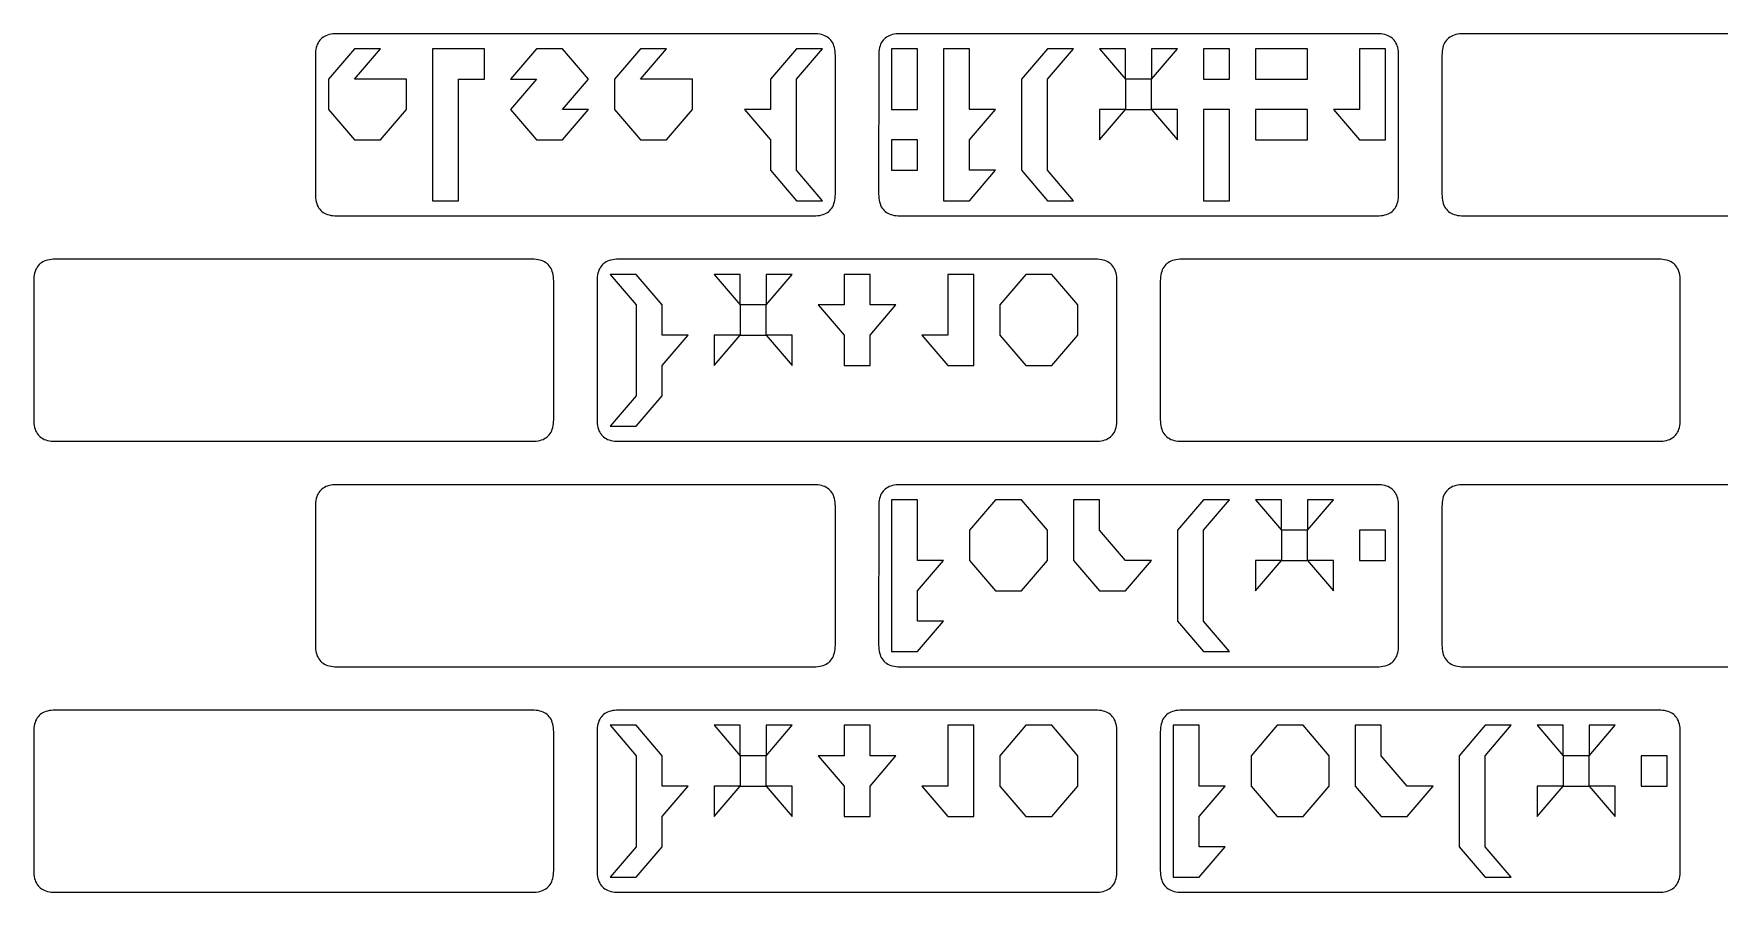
# Model space of a CAD drawing. Header units: metres. Extents: x 10 to 780, y 10 to 780.
# Drawn here: x 10 to 399, y 218 to 416 of the extents above; entities that cross this region are included whole.
import ezdxf

# ---------------------------------------------------------------- set-up
doc = ezdxf.new("R2010")
doc.units = ezdxf.units.M

msp = doc.modelspace()

# ---------------------------------------------------------------- linework, layer by layer
for p, q in [((75.11251, 412.38757), (75.05001, 411.95007)), ((75.20001, 412.80008), (75.11251, 412.38757)), ((75.31251, 413.18756), (75.20001, 412.80008)), ((75.450005, 413.55005), (75.31251, 413.18756)), ((75.6125, 413.88754), (75.450005, 413.55005)), ((75.8, 414.20004), (75.6125, 413.88754)), ((76.012505, 414.48755), (75.8, 414.20004)), ((76.25, 414.75003), (76.012505, 414.48755)), ((76.5125, 414.98752), (76.25, 414.75003)), ((76.799995, 415.2), (76.5125, 414.98752)), ((77.112495, 415.3875), (76.799995, 415.2)), ((77.45, 415.55002), (77.112495, 415.3875)), ((77.8125, 415.6875), (77.45, 415.55002)), ((78.2, 415.8), (77.8125, 415.6875)), ((84, 412.5), (78, 405.5)), ((78.612495, 415.88748), (78.2, 415.8)), ((79.049995, 415.94998), (78.612495, 415.88748)), ((79.5125, 415.9875), (79.049995, 415.94998)), ((80, 416), (79.5125, 415.9875)), ((190.00003, 416.0001), (80, 416)), ((84, 405.5), (90, 412.5)), ((90, 412.5), (84, 412.5)), ((114, 412.5), (102, 412.5)), ((102, 412.5), (102, 377.5)), ((114, 405.5), (114, 412.5)), ((126, 412.5), (120, 405.5)), ((132, 412.5), (126, 412.5)), ((138, 405.5), (132, 412.5)), ((150, 412.5), (144, 405.5)), ((150, 405.5), (156, 412.5)), ((156, 412.5), (150, 412.5)), ((186, 412.5), (180, 405.5)), ((186, 405.5), (192, 412.5)), ((192, 412.5), (186, 412.5)), ((190.48753, 415.98758), (190.00003, 416.0001)), ((190.95003, 415.95007), (190.48753, 415.98758)), ((191.38753, 415.88757), (190.95003, 415.95007)), ((191.80002, 415.80008), (191.38753, 415.88757)), ((192.18752, 415.68756), (191.80002, 415.80008)), ((192.55002, 415.55005), (192.18752, 415.68756)), ((192.88751, 415.38754), (192.55002, 415.55005)), ((193.20001, 415.20004), (192.88751, 415.38754)), ((193.4875, 414.98755), (193.20001, 415.20004)), ((193.75, 414.75003), (193.4875, 414.98755)), ((193.9875, 414.48752), (193.75, 414.75003)), ((194.2, 414.2), (193.9875, 414.48752)), ((194.3875, 413.8875), (194.2, 414.2)), ((194.55, 413.55002), (194.3875, 413.8875)), ((194.6875, 413.1875), (194.55, 413.55002)), ((194.8, 412.8), (194.6875, 413.1875)), ((194.8875, 412.38748), (194.8, 412.8)), ((194.95, 411.94998), (194.8875, 412.38748)), ((205.11263, 412.38757), (205.05014, 411.95007)), ((205.20012, 412.80008), (205.11263, 412.38757)), ((205.3126, 413.18756), (205.20012, 412.80008)), ((205.45009, 413.55005), (205.3126, 413.18756)), ((205.61258, 413.88754), (205.45009, 413.55005)), ((205.80006, 414.20004), (205.61258, 413.88754)), ((206.01256, 414.48755), (205.80006, 414.20004)), ((206.25005, 414.75003), (206.01256, 414.48755)), ((206.51254, 414.98752), (206.25005, 414.75003)), ((206.80003, 415.2), (206.51254, 414.98752)), ((207.11253, 415.3875), (206.80003, 415.2)), ((207.45003, 415.55002), (207.11253, 415.3875)), ((207.81252, 415.6875), (207.45003, 415.55002)), ((208.20001, 415.8), (207.81252, 415.6875)), ((214, 412.5), (208, 412.5)), ((208, 412.5), (208, 398.5)), ((208.6125, 415.88748), (208.20001, 415.8)), ((209.05, 415.94998), (208.6125, 415.88748)), ((209.5125, 415.9875), (209.05, 415.94998)), ((210, 416), (209.5125, 415.9875)), ((320.0001, 416.0001), (210, 416)), ((214, 398.5), (214, 412.5)), ((226, 412.5), (220, 412.5)), ((220, 412.5), (220, 377.5)), ((226, 398.5), (226, 412.5)), ((244, 412.5), (238, 405.5)), ((244, 405.5), (250, 412.5)), ((250, 412.5), (244, 412.5)), ((262, 412.5), (256, 412.5)), ((256, 412.5), (262, 405.5)), ((262, 405.5), (262, 412.5)), ((268, 405.5), (274, 412.5)), ((274, 412.5), (268, 412.5)), ((268, 412.5), (268, 405.5)), ((286, 412.5), (280, 412.5)), ((280, 412.5), (280, 405.5)), ((286, 405.5), (286, 412.5)), ((304, 412.5), (292, 412.5)), ((292, 412.5), (292, 405.5)), ((304, 405.5), (304, 412.5)), ((322, 412.5), (316, 412.5)), ((316, 412.5), (316, 398.5)), ((320.48758, 415.98758), (320.0001, 416.0001)), ((320.95007, 415.95007), (320.48758, 415.98758)), ((321.38757, 415.88757), (320.95007, 415.95007)), ((321.80005, 415.80008), (321.38757, 415.88757)), ((322.18753, 415.68756), (321.80005, 415.80008)), ((322, 391.5), (322, 412.5)), ((322.55002, 415.55005), (322.18753, 415.68756)), ((322.8875, 415.38754), (322.55002, 415.55005)), ((323.2, 415.20004), (322.8875, 415.38754)), ((323.48752, 414.98755), (323.2, 415.20004)), ((323.75, 414.75003), (323.48752, 414.98755)), ((323.9875, 414.48752), (323.75, 414.75003)), ((324.19998, 414.2), (323.9875, 414.48752)), ((324.38748, 413.8875), (324.19998, 414.2)), ((324.55, 413.55002), (324.38748, 413.8875)), ((324.6875, 413.1875), (324.55, 413.55002)), ((324.8, 412.8), (324.6875, 413.1875)), ((324.88748, 412.38748), (324.8, 412.8)), ((324.94998, 411.94998), (324.88748, 412.38748)), ((335.11264, 412.38757), (335.05014, 411.95007)), ((335.20013, 412.80008), (335.11264, 412.38757)), ((335.31262, 413.18756), (335.20013, 412.80008)), ((335.4501, 413.55005), (335.31262, 413.18756)), ((335.61258, 413.88754), (335.4501, 413.55005)), ((335.80008, 414.20004), (335.61258, 413.88754)), ((336.01257, 414.48755), (335.80008, 414.20004)), ((336.25006, 414.75003), (336.01257, 414.48755)), ((336.51254, 414.98752), (336.25006, 414.75003)), ((336.80005, 415.2), (336.51254, 414.98752)), ((337.11255, 415.3875), (336.80005, 415.2)), ((337.45004, 415.55002), (337.11255, 415.3875)), ((337.81253, 415.6875), (337.45004, 415.55002)), ((338.2, 415.8), (337.81253, 415.6875)), ((338.61252, 415.88748), (338.2, 415.8)), ((339.05002, 415.94998), (338.61252, 415.88748)), ((339.5125, 415.9875), (339.05002, 415.94998)), ((340, 416), (339.5125, 415.9875)), ((450, 416.0001), (340, 416)), ((75.000015, 411.0001), (75, 379)), ((75.01251, 411.48758), (75.000015, 411.0001)), ((75.05001, 411.95007), (75.01251, 411.48758)), ((194.9875, 411.4875), (194.95, 411.94998)), ((195, 411), (194.9875, 411.4875)), ((195.0001, 379.00015), (195, 411)), ((205.00017, 411.0001), (205, 379)), ((205.01265, 411.48758), (205.00017, 411.0001)), ((205.05014, 411.95007), (205.01265, 411.48758)), ((324.9875, 411.4875), (324.94998, 411.94998)), ((325, 411), (324.9875, 411.4875)), ((325.0001, 379.00015), (325, 411)), ((335.00018, 411.0001), (335, 379)), ((335.01266, 411.48758), (335.00018, 411.0001)), ((335.05014, 411.95007), (335.01266, 411.48758)), ((78, 405.5), (78, 398.5)), ((96, 405.5), (84, 405.5)), ((96, 398.5), (96, 405.5)), ((108, 377.5), (108, 405.5)), ((108, 405.5), (114, 405.5)), ((120, 405.5), (126, 405.5)), ((126, 405.5), (120, 398.5)), ((132, 398.5), (138, 405.5)), ((144, 405.5), (144, 398.5)), ((162, 405.5), (150, 405.5)), ((162, 398.5), (162, 405.5)), ((180, 405.5), (180, 398.5)), ((186, 384.5), (186, 405.5)), ((238, 405.5), (238, 384.5)), ((244, 384.5), (244, 405.5)), ((268, 405.5), (262, 405.5)), ((262, 405.5), (262, 398.5)), ((268, 398.5), (268, 405.5)), ((280, 405.5), (286, 405.5)), ((292, 405.5), (304, 405.5)), ((78, 398.5), (84, 391.5)), ((90, 391.5), (96, 398.5)), ((120, 398.5), (126, 391.5)), ((132, 391.5), (138, 398.5)), ((138, 398.5), (132, 398.5)), ((144, 398.5), (150, 391.5)), ((156, 391.5), (162, 398.5)), ((180, 398.5), (174, 398.5)), ((174, 398.5), (180, 391.5)), ((208, 398.5), (214, 398.5)), ((226, 391.5), (232, 398.5)), ((232, 398.5), (226, 398.5)), ((256, 391.5), (262, 398.5)), ((262, 398.5), (256, 398.5)), ((256, 398.5), (256, 391.5)), ((262, 398.5), (268, 398.5)), ((268, 398.5), (274, 391.5)), ((274, 398.5), (268, 398.5)), ((274, 391.5), (274, 398.5)), ((286, 398.5), (280, 398.5)), ((280, 398.5), (280, 377.5)), ((286, 377.5), (286, 398.5)), ((304, 398.5), (292, 398.5)), ((292, 398.5), (292, 391.5)), ((304, 391.5), (304, 398.5)), ((316, 398.5), (310, 398.5)), ((310, 398.5), (316, 391.5)), ((84, 391.5), (90, 391.5)), ((126, 391.5), (132, 391.5)), ((150, 391.5), (156, 391.5)), ((180, 391.5), (180, 384.5)), ((214, 391.5), (208, 391.5)), ((208, 391.5), (208, 384.5)), ((214, 384.5), (214, 391.5)), ((226, 384.5), (226, 391.5)), ((292, 391.5), (304, 391.5)), ((316, 391.5), (322, 391.5)), ((180, 384.5), (186, 377.5)), ((192, 377.5), (186, 384.5)), ((208, 384.5), (214, 384.5)), ((226, 377.5), (232, 384.5)), ((232, 384.5), (226, 384.5)), ((238, 384.5), (244, 377.5)), ((250, 377.5), (244, 384.5)), ((75, 379), (75.0125, 378.5125)), ((75.0125, 378.5125), (75.049995, 378.05002)), ((75.049995, 378.05002), (75.112495, 377.61252)), ((75.112495, 377.61252), (75.2, 377.2)), ((102, 377.5), (108, 377.5)), ((186, 377.5), (192, 377.5)), ((194.80006, 377.2001), (194.88757, 377.6126)), ((194.88757, 377.6126), (194.95009, 378.0501)), ((194.95009, 378.0501), (194.9876, 378.51263)), ((194.9876, 378.51263), (195.0001, 379.00015)), ((205, 379), (205.0125, 378.5125)), ((205.0125, 378.5125), (205.05, 378.05002)), ((205.05, 378.05002), (205.1125, 377.61252)), ((205.1125, 377.61252), (205.2, 377.2)), ((220, 377.5), (226, 377.5)), ((244, 377.5), (250, 377.5)), ((280, 377.5), (286, 377.5)), ((324.80008, 377.2001), (324.88757, 377.6126)), ((324.88757, 377.6126), (324.95007, 378.0501)), ((324.95007, 378.0501), (324.98758, 378.51263)), ((324.98758, 378.51263), (325.0001, 379.00015)), ((335, 379), (335.0125, 378.5125)), ((335.0125, 378.5125), (335.05002, 378.05002)), ((335.05002, 378.05002), (335.11252, 377.61252)), ((335.11252, 377.61252), (335.2, 377.2)), ((75.2, 377.2), (75.3125, 376.8125)), ((75.3125, 376.8125), (75.45, 376.45)), ((75.45, 376.45), (75.612495, 376.11252)), ((75.612495, 376.11252), (75.799995, 375.80002)), ((75.799995, 375.80002), (76.0125, 375.5125)), ((76.0125, 375.5125), (76.25, 375.25)), ((76.25, 375.25), (76.512505, 375.0125)), ((76.512505, 375.0125), (76.8, 374.80002)), ((76.8, 374.80002), (77.1125, 374.61252)), ((77.1125, 374.61252), (77.450005, 374.45)), ((77.450005, 374.45), (77.81251, 374.3125)), ((77.81251, 374.3125), (78.20001, 374.2)), ((78.20001, 374.2), (78.61251, 374.11252)), ((78.61251, 374.11252), (79.05001, 374.05002)), ((79.05001, 374.05002), (79.51251, 374.0125)), ((79.51251, 374.0125), (80.000015, 374)), ((80.000015, 374), (190, 374)), ((190, 374), (190.4875, 374.0125)), ((190.4875, 374.0125), (190.95, 374.05002)), ((190.95, 374.05002), (191.3875, 374.11252)), ((191.3875, 374.11252), (191.8, 374.2)), ((191.8, 374.2), (192.1875, 374.31253)), ((192.1875, 374.31253), (192.55, 374.45004)), ((192.55, 374.45004), (192.88751, 374.61255)), ((192.88751, 374.61255), (193.20001, 374.80005)), ((193.20001, 374.80005), (193.48752, 375.01254)), ((193.48752, 375.01254), (193.75003, 375.25006)), ((193.75003, 375.25006), (193.98753, 375.51257)), ((193.98753, 375.51257), (194.20004, 375.80008)), ((194.20004, 375.80008), (194.38754, 376.11258)), ((194.38754, 376.11258), (194.55005, 376.45007)), ((194.55005, 376.45007), (194.68756, 376.8126)), ((194.68756, 376.8126), (194.80006, 377.2001)), ((205.2, 377.2), (205.3125, 376.8125)), ((205.3125, 376.8125), (205.45, 376.45)), ((205.45, 376.45), (205.6125, 376.11252)), ((205.6125, 376.11252), (205.8, 375.80002)), ((205.8, 375.80002), (206.0125, 375.5125)), ((206.0125, 375.5125), (206.25, 375.25)), ((206.25, 375.25), (206.5125, 375.0125)), ((206.5125, 375.0125), (206.8, 374.80002)), ((206.8, 374.80002), (207.1125, 374.61252)), ((207.1125, 374.61252), (207.45, 374.45)), ((207.45, 374.45), (207.8125, 374.3125)), ((207.8125, 374.3125), (208.2, 374.2)), ((208.2, 374.2), (208.61249, 374.11252)), ((208.61249, 374.11252), (209.04999, 374.05002)), ((209.04999, 374.05002), (209.51248, 374.0125)), ((209.51248, 374.0125), (209.99998, 374)), ((209.99998, 374), (320, 374)), ((320, 374), (320.48752, 374.0125)), ((320.48752, 374.0125), (320.95, 374.05002)), ((320.95, 374.05002), (321.3875, 374.11252)), ((321.3875, 374.11252), (321.80002, 374.2)), ((321.80002, 374.2), (322.18753, 374.31253)), ((322.18753, 374.31253), (322.55005, 374.45004)), ((322.55005, 374.45004), (322.88754, 374.61255)), ((322.88754, 374.61255), (323.20004, 374.80005)), ((323.20004, 374.80005), (323.48755, 375.01254)), ((323.48755, 375.01254), (323.75006, 375.25006)), ((323.75006, 375.25006), (323.98758, 375.51257)), ((323.98758, 375.51257), (324.20007, 375.80008)), ((324.20007, 375.80008), (324.38757, 376.11258)), ((324.38757, 376.11258), (324.55008, 376.45007)), ((324.55008, 376.45007), (324.6876, 376.8126)), ((324.6876, 376.8126), (324.80008, 377.2001)), ((335.2, 377.2), (335.3125, 376.8125)), ((335.3125, 376.8125), (335.45, 376.45)), ((335.45, 376.45), (335.61252, 376.11252)), ((335.61252, 376.11252), (335.80002, 375.80002)), ((335.80002, 375.80002), (336.0125, 375.5125)), ((336.0125, 375.5125), (336.25, 375.25)), ((336.25, 375.25), (336.5125, 375.0125)), ((336.5125, 375.0125), (336.80002, 374.80002)), ((336.80002, 374.80002), (337.11252, 374.61252)), ((337.11252, 374.61252), (337.45, 374.45)), ((337.45, 374.45), (337.8125, 374.3125)), ((337.8125, 374.3125), (338.2, 374.2)), ((338.2, 374.2), (338.61252, 374.11252)), ((338.61252, 374.11252), (339.05002, 374.05002)), ((339.05002, 374.05002), (339.5125, 374.0125)), ((339.5125, 374.0125), (340, 374)), ((340, 374), (450, 374)), ((10.612502, 361.88763), (10.450003, 361.55014)), ((10.800002, 362.20013), (10.612502, 361.88763)), ((11.012502, 362.4876), (10.800002, 362.20013)), ((11.250002, 362.7501), (11.012502, 362.4876)), ((11.512502, 362.98758), (11.250002, 362.7501)), ((11.800001, 363.20007), (11.512502, 362.98758)), ((12.112501, 363.38757), (11.800001, 363.20007)), ((12.450001, 363.55005), (12.112501, 363.38757)), ((12.812501, 363.68753), (12.450001, 363.55005)), ((13.200001, 363.80002), (12.812501, 363.68753)), ((13.6125, 363.8875), (13.200001, 363.80002)), ((14.05, 363.95), (13.6125, 363.8875)), ((14.5125, 363.98752), (14.05, 363.95)), ((15, 364), (14.5125, 363.98752)), ((125.000046, 364.00015), (15, 364)), ((125.48754, 363.98764), (125.000046, 364.00015)), ((125.950035, 363.95013), (125.48754, 363.98764)), ((126.38753, 363.88763), (125.950035, 363.95013)), ((126.800026, 363.8001), (126.38753, 363.88763)), ((127.18752, 363.6876), (126.800026, 363.8001)), ((127.55002, 363.55008), (127.18752, 363.6876)), ((127.88751, 363.38757), (127.55002, 363.55008)), ((128.20001, 363.20007), (127.88751, 363.38757)), ((128.4875, 362.98758), (128.20001, 363.20007)), ((128.75, 362.75006), (128.4875, 362.98758)), ((128.9875, 362.48755), (128.75, 362.75006)), ((129.2, 362.20004), (128.9875, 362.48755)), ((129.3875, 361.88754), (129.2, 362.20004)), ((129.55, 361.55005), (129.3875, 361.88754)), ((140.61253, 361.88763), (140.45004, 361.55014)), ((140.80003, 362.20013), (140.61253, 361.88763)), ((141.01253, 362.4876), (140.80003, 362.20013)), ((141.25003, 362.7501), (141.01253, 362.4876)), ((141.51253, 362.98758), (141.25003, 362.7501)), ((141.80002, 363.20007), (141.51253, 362.98758)), ((142.11252, 363.38757), (141.80002, 363.20007)), ((142.45001, 363.55005), (142.11252, 363.38757)), ((142.81252, 363.68753), (142.45001, 363.55005)), ((143.20001, 363.80002), (142.81252, 363.68753)), ((143.6125, 363.8875), (143.20001, 363.80002)), ((144.05, 363.95), (143.6125, 363.8875)), ((144.5125, 363.98752), (144.05, 363.95)), ((145, 364), (144.5125, 363.98752)), ((255.00005, 364.00015), (145, 364)), ((255.48755, 363.98764), (255.00005, 364.00015)), ((255.95004, 363.95013), (255.48755, 363.98764)), ((256.38754, 363.88763), (255.95004, 363.95013)), ((256.80005, 363.8001), (256.38754, 363.88763)), ((257.18753, 363.6876), (256.80005, 363.8001)), ((257.55002, 363.55008), (257.18753, 363.6876)), ((257.8875, 363.38757), (257.55002, 363.55008)), ((258.2, 363.20007), (257.8875, 363.38757)), ((258.48752, 362.98758), (258.2, 363.20007)), ((258.75, 362.75006), (258.48752, 362.98758)), ((258.9875, 362.48755), (258.75, 362.75006)), ((259.19998, 362.20004), (258.9875, 362.48755)), ((259.38748, 361.88754), (259.19998, 362.20004)), ((259.55, 361.55005), (259.38748, 361.88754)), ((270.61255, 361.88763), (270.45004, 361.55014)), ((270.80005, 362.20013), (270.61255, 361.88763)), ((271.01254, 362.4876), (270.80005, 362.20013)), ((271.25003, 362.7501), (271.01254, 362.4876)), ((271.5125, 362.98758), (271.25003, 362.7501)), ((271.80002, 363.20007), (271.5125, 362.98758)), ((272.11252, 363.38757), (271.80002, 363.20007)), ((272.45, 363.55005), (272.11252, 363.38757)), ((272.8125, 363.68753), (272.45, 363.55005)), ((273.2, 363.80002), (272.8125, 363.68753)), ((273.61252, 363.8875), (273.2, 363.80002)), ((274.05002, 363.95), (273.61252, 363.8875)), ((274.5125, 363.98752), (274.05002, 363.95)), ((275, 364), (274.5125, 363.98752)), ((385.0001, 364.00015), (275, 364)), ((385.48758, 363.98764), (385.0001, 364.00015)), ((385.95007, 363.95013), (385.48758, 363.98764)), ((386.38757, 363.88763), (385.95007, 363.95013)), ((386.80008, 363.8001), (386.38757, 363.88763)), ((387.18756, 363.6876), (386.80008, 363.8001)), ((387.55005, 363.55008), (387.18756, 363.6876)), ((387.88754, 363.38757), (387.55005, 363.55008)), ((388.20004, 363.20007), (387.88754, 363.38757)), ((388.48755, 362.98758), (388.20004, 363.20007)), ((388.75003, 362.75006), (388.48755, 362.98758)), ((388.98752, 362.48755), (388.75003, 362.75006)), ((389.2, 362.20004), (388.98752, 362.48755)), ((389.3875, 361.88754), (389.2, 362.20004)), ((389.55002, 361.55005), (389.3875, 361.88754)), ((10.000005, 359.00024), (10, 327)), ((10.012505, 359.48773), (10.000005, 359.00024)), ((10.050004, 359.95023), (10.012505, 359.48773)), ((10.112504, 360.3877), (10.050004, 359.95023)), ((10.200004, 360.80017), (10.112504, 360.3877)), ((10.312503, 361.18765), (10.200004, 360.80017)), ((10.450003, 361.55014), (10.312503, 361.18765)), ((129.6875, 361.18753), (129.55, 361.55005)), ((129.8, 360.80002), (129.6875, 361.18753)), ((129.8875, 360.3875), (129.8, 360.80002)), ((129.95, 359.95), (129.8875, 360.3875)), ((129.9875, 359.48752), (129.95, 359.95)), ((130, 359), (129.9875, 359.48752)), ((130.00005, 327), (130, 359)), ((140.00006, 359.00024), (140, 327)), ((140.01256, 359.48773), (140.00006, 359.00024)), ((140.05005, 359.95023), (140.01256, 359.48773)), ((140.11255, 360.3877), (140.05005, 359.95023)), ((140.20004, 360.80017), (140.11255, 360.3877)), ((140.31255, 361.18765), (140.20004, 360.80017)), ((140.45004, 361.55014), (140.31255, 361.18765)), ((149, 360.5), (143, 360.5)), ((143, 360.5), (149, 353.5)), ((155, 353.5), (149, 360.5)), ((173, 360.5), (167, 360.5)), ((167, 360.5), (173, 353.5)), ((173, 353.5), (173, 360.5)), ((179, 353.5), (185, 360.5)), ((185, 360.5), (179, 360.5)), ((179, 360.5), (179, 353.5)), ((203, 360.5), (197, 360.5)), ((197, 360.5), (197, 353.5)), ((203, 353.5), (203, 360.5)), ((227, 360.5), (221, 360.5)), ((221, 360.5), (221, 346.5)), ((227, 339.5), (227, 360.5)), ((239, 360.5), (233, 353.5)), ((245, 360.5), (239, 360.5)), ((251, 353.5), (245, 360.5)), ((259.6875, 361.18753), (259.55, 361.55005)), ((259.8, 360.80002), (259.6875, 361.18753)), ((259.88748, 360.3875), (259.8, 360.80002)), ((259.94998, 359.95), (259.88748, 360.3875)), ((259.9875, 359.48752), (259.94998, 359.95)), ((260, 359), (259.9875, 359.48752)), ((260.00012, 327), (260, 359)), ((270.0001, 359.00024), (270, 327)), ((270.01257, 359.48773), (270.0001, 359.00024)), ((270.05008, 359.95023), (270.01257, 359.48773)), ((270.11258, 360.3877), (270.05008, 359.95023)), ((270.20007, 360.80017), (270.11258, 360.3877)), ((270.31256, 361.18765), (270.20007, 360.80017)), ((270.45004, 361.55014), (270.31256, 361.18765)), ((389.6875, 361.18753), (389.55002, 361.55005)), ((389.8, 360.80002), (389.6875, 361.18753)), ((389.88748, 360.3875), (389.8, 360.80002)), ((389.94998, 359.95), (389.88748, 360.3875)), ((389.9875, 359.48752), (389.94998, 359.95)), ((390, 359), (389.9875, 359.48752)), ((390.00012, 327), (390, 359)), ((149, 353.5), (149, 332.5)), ((155, 346.5), (155, 353.5)), ((179, 353.5), (173, 353.5)), ((173, 353.5), (173, 346.5)), ((179, 346.5), (179, 353.5)), ((197, 353.5), (191, 353.5)), ((191, 353.5), (197, 346.5)), ((203, 346.5), (209, 353.5)), ((209, 353.5), (203, 353.5)), ((233, 353.5), (233, 346.5)), ((251, 346.5), (251, 353.5)), ((155, 339.5), (161, 346.5)), ((161, 346.5), (155, 346.5)), ((167, 339.5), (173, 346.5)), ((173, 346.5), (167, 346.5)), ((167, 346.5), (167, 339.5)), ((173, 346.5), (179, 346.5)), ((179, 346.5), (185, 339.5)), ((185, 346.5), (179, 346.5)), ((185, 339.5), (185, 346.5)), ((197, 346.5), (197, 339.5)), ((203, 339.5), (203, 346.5)), ((221, 346.5), (215, 346.5)), ((215, 346.5), (221, 339.5)), ((233, 346.5), (239, 339.5)), ((245, 339.5), (251, 346.5)), ((155, 332.5), (155, 339.5)), ((197, 339.5), (203, 339.5)), ((221, 339.5), (227, 339.5)), ((239, 339.5), (245, 339.5)), ((149, 332.5), (143, 325.5)), ((149, 325.5), (155, 332.5)), ((10, 327), (10.0125, 326.5125)), ((129.98755, 326.5125), (130.00005, 327)), ((140, 327), (140.0125, 326.5125)), ((259.9876, 326.5125), (260.00012, 327)), ((270, 327), (270.0125, 326.5125)), ((389.9876, 326.5125), (390.00012, 327)), ((10.0125, 326.5125), (10.05, 326.05002)), ((10.05, 326.05002), (10.1125, 325.61252)), ((10.1125, 325.61252), (10.200001, 325.2)), ((10.200001, 325.2), (10.312501, 324.8125)), ((10.312501, 324.8125), (10.450001, 324.45)), ((10.450001, 324.45), (10.612501, 324.11252)), ((10.612501, 324.11252), (10.800001, 323.80002)), ((10.800001, 323.80002), (11.012502, 323.5125)), ((11.012502, 323.5125), (11.250002, 323.25003)), ((11.250002, 323.25003), (11.512503, 323.01254)), ((11.512503, 323.01254), (11.800003, 322.80005)), ((128.20001, 322.80002), (128.48752, 323.0125)), ((128.48752, 323.0125), (128.75002, 323.25)), ((128.75002, 323.25), (128.98752, 323.5125)), ((128.98752, 323.5125), (129.20003, 323.80002)), ((129.20003, 323.80002), (129.38753, 324.11252)), ((129.38753, 324.11252), (129.55003, 324.45)), ((129.55003, 324.45), (129.68753, 324.8125)), ((129.68753, 324.8125), (129.80003, 325.2)), ((129.80003, 325.2), (129.88754, 325.61252)), ((129.88754, 325.61252), (129.95004, 326.05002)), ((129.95004, 326.05002), (129.98755, 326.5125)), ((140.0125, 326.5125), (140.05, 326.05002)), ((140.05, 326.05002), (140.1125, 325.61252)), ((140.1125, 325.61252), (140.20001, 325.2)), ((140.20001, 325.2), (140.31252, 324.8125)), ((140.31252, 324.8125), (140.45001, 324.45)), ((140.45001, 324.45), (140.61252, 324.11252)), ((140.61252, 324.11252), (140.80002, 323.80002)), ((140.80002, 323.80002), (141.01253, 323.5125)), ((141.01253, 323.5125), (141.25003, 323.25003)), ((141.25003, 323.25003), (141.51253, 323.01254)), ((141.51253, 323.01254), (141.80003, 322.80005)), ((143, 325.5), (149, 325.5)), ((258.2, 322.80002), (258.48752, 323.0125)), ((258.48752, 323.0125), (258.75003, 323.25)), ((258.75003, 323.25), (258.98755, 323.5125)), ((258.98755, 323.5125), (259.20004, 323.80002)), ((259.20004, 323.80002), (259.38754, 324.11252)), ((259.38754, 324.11252), (259.55005, 324.45)), ((259.55005, 324.45), (259.68756, 324.8125)), ((259.68756, 324.8125), (259.80008, 325.2)), ((259.80008, 325.2), (259.8876, 325.61252)), ((259.8876, 325.61252), (259.9501, 326.05002)), ((259.9501, 326.05002), (259.9876, 326.5125)), ((270.0125, 326.5125), (270.05002, 326.05002)), ((270.05002, 326.05002), (270.11252, 325.61252)), ((270.11252, 325.61252), (270.2, 325.2)), ((270.2, 325.2), (270.3125, 324.8125)), ((270.3125, 324.8125), (270.45, 324.45)), ((270.45, 324.45), (270.61252, 324.11252)), ((270.61252, 324.11252), (270.80002, 323.80002)), ((270.80002, 323.80002), (271.0125, 323.5125)), ((271.0125, 323.5125), (271.25, 323.25003)), ((271.25, 323.25003), (271.5125, 323.01254)), ((271.5125, 323.01254), (271.80002, 322.80005)), ((388.20004, 322.80002), (388.48755, 323.0125)), ((388.48755, 323.0125), (388.75006, 323.25)), ((388.75006, 323.25), (388.98758, 323.5125)), ((388.98758, 323.5125), (389.20007, 323.80002)), ((389.20007, 323.80002), (389.38757, 324.11252)), ((389.38757, 324.11252), (389.55008, 324.45)), ((389.55008, 324.45), (389.6876, 324.8125)), ((389.6876, 324.8125), (389.8001, 325.2)), ((389.8001, 325.2), (389.8876, 325.61252)), ((389.8876, 325.61252), (389.9501, 326.05002)), ((389.9501, 326.05002), (389.9876, 326.5125)), ((11.800003, 322.80005), (12.112503, 322.61255)), ((12.112503, 322.61255), (12.450004, 322.45007)), ((12.450004, 322.45007), (12.812504, 322.3126)), ((12.812504, 322.3126), (13.200005, 322.2001)), ((13.200005, 322.2001), (13.612505, 322.11264)), ((13.612505, 322.11264), (14.050005, 322.05017)), ((14.050005, 322.05017), (14.512506, 322.0127)), ((14.512506, 322.0127), (15.000006, 322.0002)), ((15.000006, 322.0002), (125, 322)), ((125, 322), (125.4875, 322.0125)), ((125.4875, 322.0125), (125.950005, 322.05002)), ((125.950005, 322.05002), (126.387505, 322.11252)), ((126.387505, 322.11252), (126.8, 322.2)), ((126.8, 322.2), (127.18751, 322.3125)), ((127.18751, 322.3125), (127.55001, 322.45)), ((127.55001, 322.45), (127.88751, 322.61252)), ((127.88751, 322.61252), (128.20001, 322.80002)), ((141.80003, 322.80005), (142.11253, 322.61255)), ((142.11253, 322.61255), (142.45004, 322.45007)), ((142.45004, 322.45007), (142.81255, 322.3126)), ((142.81255, 322.3126), (143.20006, 322.2001)), ((143.20006, 322.2001), (143.61256, 322.11264)), ((143.61256, 322.11264), (144.05006, 322.05017)), ((144.05006, 322.05017), (144.51257, 322.0127)), ((144.51257, 322.0127), (145.00008, 322.0002)), ((145.00008, 322.0002), (255, 322)), ((255, 322), (255.4875, 322.0125)), ((255.4875, 322.0125), (255.95, 322.05002)), ((255.95, 322.05002), (256.3875, 322.11252)), ((256.3875, 322.11252), (256.80002, 322.2)), ((256.80002, 322.2), (257.18753, 322.3125)), ((257.18753, 322.3125), (257.55002, 322.45)), ((257.55002, 322.45), (257.8875, 322.61252)), ((257.8875, 322.61252), (258.2, 322.80002)), ((271.80002, 322.80005), (272.11252, 322.61255)), ((272.11252, 322.61255), (272.45, 322.45007)), ((272.45, 322.45007), (272.81253, 322.3126)), ((272.81253, 322.3126), (273.20004, 322.2001)), ((273.20004, 322.2001), (273.61255, 322.11264)), ((273.61255, 322.11264), (274.05005, 322.05017)), ((274.05005, 322.05017), (274.51254, 322.0127)), ((274.51254, 322.0127), (275.00006, 322.0002)), ((275.00006, 322.0002), (385, 322)), ((385, 322), (385.48752, 322.0125)), ((385.48752, 322.0125), (385.95, 322.05002)), ((385.95, 322.05002), (386.3875, 322.11252)), ((386.3875, 322.11252), (386.80002, 322.2)), ((386.80002, 322.2), (387.18753, 322.3125)), ((387.18753, 322.3125), (387.55005, 322.45)), ((387.55005, 322.45), (387.88754, 322.61252)), ((387.88754, 322.61252), (388.20004, 322.80002)), ((76.799995, 311.2), (76.5125, 310.98752)), ((77.112495, 311.3875), (76.799995, 311.2)), ((77.45, 311.55002), (77.112495, 311.3875)), ((77.8125, 311.6875), (77.45, 311.55002)), ((78.2, 311.8), (77.8125, 311.6875)), ((78.612495, 311.88748), (78.2, 311.8)), ((79.049995, 311.94998), (78.612495, 311.88748)), ((79.5125, 311.9875), (79.049995, 311.94998)), ((80, 312), (79.5125, 311.9875)), ((190.00003, 312), (80, 312)), ((190.48753, 311.9875), (190.00003, 312)), ((190.95003, 311.94998), (190.48753, 311.9875)), ((191.38753, 311.88748), (190.95003, 311.94998)), ((191.80002, 311.8), (191.38753, 311.88748)), ((192.18752, 311.6875), (191.80002, 311.8)), ((192.55002, 311.55), (192.18752, 311.6875)), ((192.88751, 311.38748), (192.55002, 311.55)), ((193.20001, 311.19998), (192.88751, 311.38748)), ((206.80003, 311.2), (206.51254, 310.98752)), ((207.11253, 311.3875), (206.80003, 311.2)), ((207.45003, 311.55002), (207.11253, 311.3875)), ((207.81252, 311.6875), (207.45003, 311.55002)), ((208.20001, 311.8), (207.81252, 311.6875)), ((208.6125, 311.88748), (208.20001, 311.8)), ((209.05, 311.94998), (208.6125, 311.88748)), ((209.5125, 311.9875), (209.05, 311.94998)), ((210, 312), (209.5125, 311.9875)), ((320.0001, 312), (210, 312)), ((320.48758, 311.9875), (320.0001, 312)), ((320.95007, 311.94998), (320.48758, 311.9875)), ((321.38757, 311.88748), (320.95007, 311.94998)), ((321.80005, 311.8), (321.38757, 311.88748)), ((322.18753, 311.6875), (321.80005, 311.8)), ((322.55002, 311.55), (322.18753, 311.6875)), ((322.8875, 311.38748), (322.55002, 311.55)), ((323.2, 311.19998), (322.8875, 311.38748)), ((336.80005, 311.2), (336.51254, 310.98752)), ((337.11255, 311.3875), (336.80005, 311.2)), ((337.45004, 311.55002), (337.11255, 311.3875)), ((337.81253, 311.6875), (337.45004, 311.55002)), ((338.2, 311.8), (337.81253, 311.6875)), ((338.61252, 311.88748), (338.2, 311.8)), ((339.05002, 311.94998), (338.61252, 311.88748)), ((339.5125, 311.9875), (339.05002, 311.94998)), ((340, 312), (339.5125, 311.9875)), ((450, 312), (340, 312)), ((75.01251, 307.48758), (75.000015, 307.0001)), ((75.05001, 307.95007), (75.01251, 307.48758)), ((75.11251, 308.38757), (75.05001, 307.95007)), ((75.20001, 308.80008), (75.11251, 308.38757)), ((75.31251, 309.18756), (75.20001, 308.80008)), ((75.450005, 309.55005), (75.31251, 309.18756)), ((75.6125, 309.88754), (75.450005, 309.55005)), ((75.8, 310.20004), (75.6125, 309.88754)), ((76.012505, 310.48755), (75.8, 310.20004)), ((76.25, 310.75003), (76.012505, 310.48755)), ((76.5125, 310.98752), (76.25, 310.75003)), ((193.4875, 310.9875), (193.20001, 311.19998)), ((193.75, 310.75), (193.4875, 310.9875)), ((193.9875, 310.4875), (193.75, 310.75)), ((194.2, 310.19998), (193.9875, 310.4875)), ((194.3875, 309.88748), (194.2, 310.19998)), ((194.55, 309.55), (194.3875, 309.88748)), ((194.6875, 309.1875), (194.55, 309.55)), ((194.8, 308.8), (194.6875, 309.1875)), ((194.8875, 308.38748), (194.8, 308.8)), ((194.95, 307.94998), (194.8875, 308.38748)), ((194.9875, 307.4875), (194.95, 307.94998)), ((195, 307), (194.9875, 307.4875)), ((205.01265, 307.48758), (205.00017, 307.0001)), ((205.05014, 307.95007), (205.01265, 307.48758)), ((205.11263, 308.38757), (205.05014, 307.95007)), ((205.20012, 308.80008), (205.11263, 308.38757)), ((205.3126, 309.18756), (205.20012, 308.80008)), ((205.45009, 309.55005), (205.3126, 309.18756)), ((205.61258, 309.88754), (205.45009, 309.55005)), ((205.80006, 310.20004), (205.61258, 309.88754)), ((206.01256, 310.48755), (205.80006, 310.20004)), ((206.25005, 310.75003), (206.01256, 310.48755)), ((206.51254, 310.98752), (206.25005, 310.75003)), ((214, 308.5), (208, 308.5)), ((208, 308.5), (208, 273.5)), ((214, 294.5), (214, 308.5)), ((232, 308.5), (226, 301.5)), ((238, 308.5), (232, 308.5)), ((244, 301.5), (238, 308.5)), ((256, 308.5), (250, 308.5)), ((250, 308.5), (250, 294.5)), ((256, 301.5), (256, 308.5)), ((280, 308.5), (274, 301.5)), ((280, 301.5), (286, 308.5)), ((286, 308.5), (280, 308.5)), ((298, 308.5), (292, 308.5)), ((292, 308.5), (298, 301.5)), ((298, 301.5), (298, 308.5)), ((304, 301.5), (310, 308.5)), ((310, 308.5), (304, 308.5)), ((304, 308.5), (304, 301.5)), ((323.48752, 310.9875), (323.2, 311.19998)), ((323.75, 310.75), (323.48752, 310.9875)), ((323.9875, 310.4875), (323.75, 310.75)), ((324.19998, 310.19998), (323.9875, 310.4875)), ((324.38748, 309.88748), (324.19998, 310.19998)), ((324.55, 309.55), (324.38748, 309.88748)), ((324.6875, 309.1875), (324.55, 309.55)), ((324.8, 308.8), (324.6875, 309.1875)), ((324.88748, 308.38748), (324.8, 308.8)), ((324.94998, 307.94998), (324.88748, 308.38748)), ((324.9875, 307.4875), (324.94998, 307.94998)), ((325, 307), (324.9875, 307.4875)), ((335.01266, 307.48758), (335.00018, 307.0001)), ((335.05014, 307.95007), (335.01266, 307.48758)), ((335.11264, 308.38757), (335.05014, 307.95007)), ((335.20013, 308.80008), (335.11264, 308.38757)), ((335.31262, 309.18756), (335.20013, 308.80008)), ((335.4501, 309.55005), (335.31262, 309.18756)), ((335.61258, 309.88754), (335.4501, 309.55005)), ((335.80008, 310.20004), (335.61258, 309.88754)), ((336.01257, 310.48755), (335.80008, 310.20004)), ((336.25006, 310.75003), (336.01257, 310.48755)), ((336.51254, 310.98752), (336.25006, 310.75003)), ((75.000015, 307.0001), (75, 275)), ((195.0001, 275.00006), (195, 307)), ((205.00017, 307.0001), (205, 275)), ((325.0001, 275.00006), (325, 307)), ((335.00018, 307.0001), (335, 275)), ((226, 301.5), (226, 294.5)), ((244, 294.5), (244, 301.5)), ((262, 294.5), (256, 301.5)), ((274, 301.5), (274, 280.5)), ((280, 280.5), (280, 301.5)), ((304, 301.5), (298, 301.5)), ((298, 301.5), (298, 294.5)), ((304, 294.5), (304, 301.5)), ((322, 301.5), (316, 301.5)), ((316, 301.5), (316, 294.5)), ((322, 294.5), (322, 301.5)), ((214, 287.5), (220, 294.5)), ((220, 294.5), (214, 294.5)), ((226, 294.5), (232, 287.5)), ((238, 287.5), (244, 294.5)), ((250, 294.5), (256, 287.5)), ((262, 287.5), (268, 294.5)), ((268, 294.5), (262, 294.5)), ((292, 287.5), (298, 294.5)), ((298, 294.5), (292, 294.5)), ((292, 294.5), (292, 287.5)), ((298, 294.5), (304, 294.5)), ((304, 294.5), (310, 287.5)), ((310, 294.5), (304, 294.5)), ((310, 287.5), (310, 294.5)), ((316, 294.5), (322, 294.5)), ((214, 280.5), (214, 287.5)), ((232, 287.5), (238, 287.5)), ((256, 287.5), (262, 287.5)), ((214, 273.5), (220, 280.5)), ((220, 280.5), (214, 280.5)), ((274, 280.5), (280, 273.5)), ((286, 273.5), (280, 280.5)), ((75, 275), (75.0125, 274.5125)), ((75.0125, 274.5125), (75.049995, 274.05002)), ((75.049995, 274.05002), (75.112495, 273.61252)), ((75.112495, 273.61252), (75.2, 273.2)), ((75.2, 273.2), (75.3125, 272.8125)), ((75.3125, 272.8125), (75.45, 272.45)), ((75.45, 272.45), (75.612495, 272.11252)), ((194.38754, 272.11252), (194.55005, 272.45)), ((194.55005, 272.45), (194.68756, 272.81253)), ((194.68756, 272.81253), (194.80006, 273.20004)), ((194.80006, 273.20004), (194.88757, 273.61255)), ((194.88757, 273.61255), (194.95009, 274.05005)), ((194.95009, 274.05005), (194.9876, 274.51254)), ((194.9876, 274.51254), (195.0001, 275.00006)), ((205, 275), (205.0125, 274.5125)), ((205.0125, 274.5125), (205.05, 274.05002)), ((205.05, 274.05002), (205.1125, 273.61252)), ((205.1125, 273.61252), (205.2, 273.2)), ((205.2, 273.2), (205.3125, 272.8125)), ((205.3125, 272.8125), (205.45, 272.45)), ((205.45, 272.45), (205.6125, 272.11252)), ((208, 273.5), (214, 273.5)), ((280, 273.5), (286, 273.5)), ((324.38757, 272.11252), (324.55008, 272.45)), ((324.55008, 272.45), (324.6876, 272.81253)), ((324.6876, 272.81253), (324.80008, 273.20004)), ((324.80008, 273.20004), (324.88757, 273.61255)), ((324.88757, 273.61255), (324.95007, 274.05005)), ((324.95007, 274.05005), (324.98758, 274.51254)), ((324.98758, 274.51254), (325.0001, 275.00006)), ((335, 275), (335.0125, 274.5125)), ((335.0125, 274.5125), (335.05002, 274.05002)), ((335.05002, 274.05002), (335.11252, 273.61252)), ((335.11252, 273.61252), (335.2, 273.2)), ((335.2, 273.2), (335.3125, 272.8125)), ((335.3125, 272.8125), (335.45, 272.45)), ((335.45, 272.45), (335.61252, 272.11252)), ((75.612495, 272.11252), (75.799995, 271.80002)), ((75.799995, 271.80002), (76.0125, 271.5125)), ((76.0125, 271.5125), (76.25, 271.25003)), ((76.25, 271.25003), (76.512505, 271.01254)), ((76.512505, 271.01254), (76.8, 270.80005)), ((76.8, 270.80005), (77.1125, 270.61255)), ((77.1125, 270.61255), (77.450005, 270.45004)), ((77.450005, 270.45004), (77.81251, 270.31256)), ((77.81251, 270.31256), (78.20001, 270.20007)), ((78.20001, 270.20007), (78.61251, 270.11258)), ((78.61251, 270.11258), (79.05001, 270.05008)), ((79.05001, 270.05008), (79.51251, 270.01257)), ((79.51251, 270.01257), (80.000015, 270.0001)), ((80.000015, 270.0001), (190, 270)), ((190, 270), (190.4875, 270.0125)), ((190.4875, 270.0125), (190.95, 270.05002)), ((190.95, 270.05002), (191.3875, 270.11252)), ((191.3875, 270.11252), (191.8, 270.2)), ((191.8, 270.2), (192.1875, 270.3125)), ((192.1875, 270.3125), (192.55, 270.45)), ((192.55, 270.45), (192.88751, 270.61252)), ((192.88751, 270.61252), (193.20001, 270.80002)), ((193.20001, 270.80002), (193.48752, 271.0125)), ((193.48752, 271.0125), (193.75003, 271.25)), ((193.75003, 271.25), (193.98753, 271.5125)), ((193.98753, 271.5125), (194.20004, 271.80002)), ((194.20004, 271.80002), (194.38754, 272.11252)), ((205.6125, 272.11252), (205.8, 271.80002)), ((205.8, 271.80002), (206.0125, 271.5125)), ((206.0125, 271.5125), (206.25, 271.25003)), ((206.25, 271.25003), (206.5125, 271.01254)), ((206.5125, 271.01254), (206.8, 270.80005)), ((206.8, 270.80005), (207.1125, 270.61255)), ((207.1125, 270.61255), (207.45, 270.45004)), ((207.45, 270.45004), (207.8125, 270.31256)), ((207.8125, 270.31256), (208.2, 270.20007)), ((208.2, 270.20007), (208.61249, 270.11258)), ((208.61249, 270.11258), (209.04999, 270.05008)), ((209.04999, 270.05008), (209.51248, 270.01257)), ((209.51248, 270.01257), (209.99998, 270.0001)), ((209.99998, 270.0001), (320, 270)), ((320, 270), (320.48752, 270.0125)), ((320.48752, 270.0125), (320.95, 270.05002)), ((320.95, 270.05002), (321.3875, 270.11252)), ((321.3875, 270.11252), (321.80002, 270.2)), ((321.80002, 270.2), (322.18753, 270.3125)), ((322.18753, 270.3125), (322.55005, 270.45)), ((322.55005, 270.45), (322.88754, 270.61252)), ((322.88754, 270.61252), (323.20004, 270.80002)), ((323.20004, 270.80002), (323.48755, 271.0125)), ((323.48755, 271.0125), (323.75006, 271.25)), ((323.75006, 271.25), (323.98758, 271.5125)), ((323.98758, 271.5125), (324.20007, 271.80002)), ((324.20007, 271.80002), (324.38757, 272.11252)), ((335.61252, 272.11252), (335.80002, 271.80002)), ((335.80002, 271.80002), (336.0125, 271.5125)), ((336.0125, 271.5125), (336.25, 271.25003)), ((336.25, 271.25003), (336.5125, 271.01254)), ((336.5125, 271.01254), (336.80002, 270.80005)), ((336.80002, 270.80005), (337.11252, 270.61255)), ((337.11252, 270.61255), (337.45, 270.45004)), ((337.45, 270.45004), (337.8125, 270.31256)), ((337.8125, 270.31256), (338.2, 270.20007)), ((338.2, 270.20007), (338.61252, 270.11258)), ((338.61252, 270.11258), (339.05002, 270.05008)), ((339.05002, 270.05008), (339.5125, 270.01257)), ((339.5125, 270.01257), (340, 270.0001)), ((340, 270.0001), (450, 270)), ((10.200004, 256.80005), (10.112504, 256.38754)), ((10.312503, 257.18753), (10.200004, 256.80005)), ((10.450003, 257.55002), (10.312503, 257.18753)), ((10.612502, 257.8875), (10.450003, 257.55002)), ((10.800002, 258.2), (10.612502, 257.8875)), ((11.012502, 258.48752), (10.800002, 258.2)), ((11.250002, 258.75), (11.012502, 258.48752)), ((11.512502, 258.9875), (11.250002, 258.75)), ((11.800001, 259.19998), (11.512502, 258.9875)), ((12.112501, 259.38748), (11.800001, 259.19998)), ((12.450001, 259.55), (12.112501, 259.38748)), ((12.812501, 259.6875), (12.450001, 259.55)), ((13.200001, 259.8), (12.812501, 259.6875)), ((13.6125, 259.88748), (13.200001, 259.8)), ((14.05, 259.94998), (13.6125, 259.88748)), ((14.5125, 259.9875), (14.05, 259.94998)), ((15, 260), (14.5125, 259.9875)), ((125.000046, 260.00012), (15, 260)), ((125.48754, 259.9876), (125.000046, 260.00012)), ((125.950035, 259.9501), (125.48754, 259.9876)), ((126.38753, 259.8876), (125.950035, 259.9501)), ((126.800026, 259.80008), (126.38753, 259.8876)), ((127.18752, 259.68756), (126.800026, 259.80008)), ((127.55002, 259.55005), (127.18752, 259.68756)), ((127.88751, 259.38754), (127.55002, 259.55005)), ((128.20001, 259.20004), (127.88751, 259.38754)), ((128.4875, 258.98755), (128.20001, 259.20004)), ((128.75, 258.75003), (128.4875, 258.98755)), ((128.9875, 258.48752), (128.75, 258.75003)), ((129.2, 258.2), (128.9875, 258.48752)), ((129.3875, 257.8875), (129.2, 258.2)), ((129.55, 257.55002), (129.3875, 257.8875)), ((129.6875, 257.18753), (129.55, 257.55002)), ((129.8, 256.80002), (129.6875, 257.18753)), ((129.8875, 256.3875), (129.8, 256.80002)), ((140.20004, 256.80005), (140.11255, 256.38754)), ((140.31255, 257.18753), (140.20004, 256.80005)), ((140.45004, 257.55002), (140.31255, 257.18753)), ((140.61253, 257.8875), (140.45004, 257.55002)), ((140.80003, 258.2), (140.61253, 257.8875)), ((141.01253, 258.48752), (140.80003, 258.2)), ((141.25003, 258.75), (141.01253, 258.48752)), ((141.51253, 258.9875), (141.25003, 258.75)), ((141.80002, 259.19998), (141.51253, 258.9875)), ((142.11252, 259.38748), (141.80002, 259.19998)), ((142.45001, 259.55), (142.11252, 259.38748)), ((142.81252, 259.6875), (142.45001, 259.55)), ((143.20001, 259.8), (142.81252, 259.6875)), ((143.6125, 259.88748), (143.20001, 259.8)), ((144.05, 259.94998), (143.6125, 259.88748)), ((144.5125, 259.9875), (144.05, 259.94998)), ((145, 260), (144.5125, 259.9875)), ((255.00005, 260.00012), (145, 260)), ((255.48755, 259.9876), (255.00005, 260.00012)), ((255.95004, 259.9501), (255.48755, 259.9876)), ((256.38754, 259.8876), (255.95004, 259.9501)), ((256.80005, 259.80008), (256.38754, 259.8876)), ((257.18753, 259.68756), (256.80005, 259.80008)), ((257.55002, 259.55005), (257.18753, 259.68756)), ((257.8875, 259.38754), (257.55002, 259.55005)), ((258.2, 259.20004), (257.8875, 259.38754)), ((258.48752, 258.98755), (258.2, 259.20004)), ((258.75, 258.75003), (258.48752, 258.98755)), ((258.9875, 258.48752), (258.75, 258.75003)), ((259.19998, 258.2), (258.9875, 258.48752)), ((259.38748, 257.8875), (259.19998, 258.2)), ((259.55, 257.55002), (259.38748, 257.8875)), ((259.6875, 257.18753), (259.55, 257.55002)), ((259.8, 256.80002), (259.6875, 257.18753)), ((259.88748, 256.3875), (259.8, 256.80002)), ((270.20007, 256.80005), (270.11258, 256.38754)), ((270.31256, 257.18753), (270.20007, 256.80005)), ((270.45004, 257.55002), (270.31256, 257.18753)), ((270.61255, 257.8875), (270.45004, 257.55002)), ((270.80005, 258.2), (270.61255, 257.8875)), ((271.01254, 258.48752), (270.80005, 258.2)), ((271.25003, 258.75), (271.01254, 258.48752)), ((271.5125, 258.9875), (271.25003, 258.75)), ((271.80002, 259.19998), (271.5125, 258.9875)), ((272.11252, 259.38748), (271.80002, 259.19998)), ((272.45, 259.55), (272.11252, 259.38748)), ((272.8125, 259.6875), (272.45, 259.55)), ((273.2, 259.8), (272.8125, 259.6875)), ((273.61252, 259.88748), (273.2, 259.8)), ((274.05002, 259.94998), (273.61252, 259.88748)), ((274.5125, 259.9875), (274.05002, 259.94998)), ((275, 260), (274.5125, 259.9875)), ((385.0001, 260.00012), (275, 260)), ((385.48758, 259.9876), (385.0001, 260.00012)), ((385.95007, 259.9501), (385.48758, 259.9876)), ((386.38757, 259.8876), (385.95007, 259.9501)), ((386.80008, 259.80008), (386.38757, 259.8876)), ((387.18756, 259.68756), (386.80008, 259.80008)), ((387.55005, 259.55005), (387.18756, 259.68756)), ((387.88754, 259.38754), (387.55005, 259.55005)), ((388.20004, 259.20004), (387.88754, 259.38754)), ((388.48755, 258.98755), (388.20004, 259.20004)), ((388.75003, 258.75003), (388.48755, 258.98755)), ((388.98752, 258.48752), (388.75003, 258.75003)), ((389.2, 258.2), (388.98752, 258.48752)), ((389.3875, 257.8875), (389.2, 258.2)), ((389.55002, 257.55002), (389.3875, 257.8875)), ((389.6875, 257.18753), (389.55002, 257.55002)), ((389.8, 256.80002), (389.6875, 257.18753)), ((389.88748, 256.3875), (389.8, 256.80002)), ((10.000005, 255.00005), (10, 223)), ((10.012505, 255.48755), (10.000005, 255.00005)), ((10.050004, 255.95004), (10.012505, 255.48755)), ((10.112504, 256.38754), (10.050004, 255.95004)), ((129.95, 255.95), (129.8875, 256.3875)), ((129.9875, 255.4875), (129.95, 255.95)), ((130, 255), (129.9875, 255.4875)), ((130.00005, 223.00006), (130, 255)), ((140.00006, 255.00005), (140, 223)), ((140.01256, 255.48755), (140.00006, 255.00005)), ((140.05005, 255.95004), (140.01256, 255.48755)), ((140.11255, 256.38754), (140.05005, 255.95004)), ((149, 256.5), (143, 256.5)), ((143, 256.5), (149, 249.5)), ((155, 249.5), (149, 256.5)), ((173, 256.5), (167, 256.5)), ((167, 256.5), (173, 249.5)), ((173, 249.5), (173, 256.5)), ((179, 249.5), (185, 256.5)), ((185, 256.5), (179, 256.5)), ((179, 256.5), (179, 249.5)), ((203, 256.5), (197, 256.5)), ((197, 256.5), (197, 249.5)), ((203, 249.5), (203, 256.5)), ((227, 256.5), (221, 256.5)), ((221, 256.5), (221, 242.5)), ((227, 235.5), (227, 256.5)), ((239, 256.5), (233, 249.5)), ((245, 256.5), (239, 256.5)), ((251, 249.5), (245, 256.5)), ((259.94998, 255.95), (259.88748, 256.3875)), ((259.9875, 255.4875), (259.94998, 255.95)), ((260, 255), (259.9875, 255.4875)), ((260.00012, 223.00006), (260, 255)), ((270.0001, 255.00005), (270, 223)), ((270.01257, 255.48755), (270.0001, 255.00005)), ((270.05008, 255.95004), (270.01257, 255.48755)), ((270.11258, 256.38754), (270.05008, 255.95004)), ((279, 256.5), (273, 256.5)), ((273, 256.5), (273, 221.5)), ((279, 242.5), (279, 256.5)), ((297, 256.5), (291, 249.5)), ((303, 256.5), (297, 256.5)), ((309, 249.5), (303, 256.5)), ((321, 256.5), (315, 256.5)), ((315, 256.5), (315, 242.5)), ((321, 249.5), (321, 256.5)), ((345, 256.5), (339, 249.5)), ((345, 249.5), (351, 256.5)), ((351, 256.5), (345, 256.5)), ((363, 256.5), (357, 256.5)), ((357, 256.5), (363, 249.5)), ((363, 249.5), (363, 256.5)), ((369, 249.5), (375, 256.5)), ((375, 256.5), (369, 256.5)), ((369, 256.5), (369, 249.5)), ((389.94998, 255.95), (389.88748, 256.3875)), ((389.9875, 255.4875), (389.94998, 255.95)), ((390, 255), (389.9875, 255.4875)), ((390.00012, 223.00006), (390, 255)), ((149, 249.5), (149, 228.5)), ((155, 242.5), (155, 249.5)), ((179, 249.5), (173, 249.5)), ((173, 249.5), (173, 242.5)), ((179, 242.5), (179, 249.5)), ((197, 249.5), (191, 249.5)), ((191, 249.5), (197, 242.5)), ((203, 242.5), (209, 249.5)), ((209, 249.5), (203, 249.5)), ((233, 249.5), (233, 242.5)), ((251, 242.5), (251, 249.5)), ((291, 249.5), (291, 242.5)), ((309, 242.5), (309, 249.5)), ((327, 242.5), (321, 249.5)), ((339, 249.5), (339, 228.5)), ((345, 228.5), (345, 249.5)), ((369, 249.5), (363, 249.5)), ((363, 249.5), (363, 242.5)), ((369, 242.5), (369, 249.5)), ((387, 249.5), (381, 249.5)), ((381, 249.5), (381, 242.5)), ((387, 242.5), (387, 249.5)), ((155, 235.5), (161, 242.5)), ((161, 242.5), (155, 242.5)), ((167, 235.5), (173, 242.5)), ((173, 242.5), (167, 242.5)), ((167, 242.5), (167, 235.5)), ((173, 242.5), (179, 242.5)), ((179, 242.5), (185, 235.5)), ((185, 242.5), (179, 242.5)), ((185, 235.5), (185, 242.5)), ((197, 242.5), (197, 235.5)), ((203, 235.5), (203, 242.5)), ((221, 242.5), (215, 242.5)), ((215, 242.5), (221, 235.5)), ((233, 242.5), (239, 235.5)), ((245, 235.5), (251, 242.5)), ((279, 235.5), (285, 242.5)), ((285, 242.5), (279, 242.5)), ((291, 242.5), (297, 235.5)), ((303, 235.5), (309, 242.5)), ((315, 242.5), (321, 235.5)), ((327, 235.5), (333, 242.5)), ((333, 242.5), (327, 242.5)), ((357, 235.5), (363, 242.5)), ((363, 242.5), (357, 242.5)), ((357, 242.5), (357, 235.5)), ((363, 242.5), (369, 242.5)), ((369, 242.5), (375, 235.5)), ((375, 242.5), (369, 242.5)), ((375, 235.5), (375, 242.5)), ((381, 242.5), (387, 242.5)), ((155, 228.5), (155, 235.5)), ((197, 235.5), (203, 235.5)), ((221, 235.5), (227, 235.5)), ((239, 235.5), (245, 235.5)), ((279, 228.5), (279, 235.5)), ((297, 235.5), (303, 235.5)), ((321, 235.5), (327, 235.5)), ((149, 228.5), (143, 221.5)), ((149, 221.5), (155, 228.5)), ((279, 221.5), (285, 228.5)), ((285, 228.5), (279, 228.5)), ((339, 228.5), (345, 221.5)), ((351, 221.5), (345, 228.5)), ((10, 223), (10.0125, 222.5125)), ((10.0125, 222.5125), (10.05, 222.05)), ((10.05, 222.05), (10.1125, 221.6125)), ((129.88754, 221.61255), (129.95004, 222.05005)), ((129.95004, 222.05005), (129.98755, 222.51256)), ((129.98755, 222.51256), (130.00005, 223.00006)), ((140, 223), (140.0125, 222.5125)), ((140.0125, 222.5125), (140.05, 222.05)), ((140.05, 222.05), (140.1125, 221.6125)), ((259.8876, 221.61255), (259.9501, 222.05005)), ((259.9501, 222.05005), (259.9876, 222.51256)), ((259.9876, 222.51256), (260.00012, 223.00006)), ((270, 223), (270.0125, 222.5125)), ((270.0125, 222.5125), (270.05002, 222.05)), ((270.05002, 222.05), (270.11252, 221.6125)), ((389.8876, 221.61255), (389.9501, 222.05005)), ((389.9501, 222.05005), (389.9876, 222.51256)), ((389.9876, 222.51256), (390.00012, 223.00006)), ((10.1125, 221.6125), (10.200001, 221.2)), ((10.200001, 221.2), (10.312501, 220.8125)), ((10.312501, 220.8125), (10.450001, 220.45)), ((10.450001, 220.45), (10.612501, 220.1125)), ((10.612501, 220.1125), (10.800001, 219.8)), ((10.800001, 219.8), (11.012502, 219.51251)), ((11.012502, 219.51251), (11.250002, 219.25002)), ((11.250002, 219.25002), (11.512503, 219.01251)), ((11.512503, 219.01251), (11.800003, 218.80002)), ((11.800003, 218.80002), (12.112503, 218.61252)), ((12.112503, 218.61252), (12.450004, 218.45003)), ((12.450004, 218.45003), (12.812504, 218.31253)), ((12.812504, 218.31253), (13.200005, 218.20003)), ((13.200005, 218.20003), (13.612505, 218.11253)), ((13.612505, 218.11253), (14.050005, 218.05003)), ((14.050005, 218.05003), (14.512506, 218.01254)), ((14.512506, 218.01254), (15.000006, 218.00005)), ((15.000006, 218.00005), (125, 218)), ((125, 218), (125.4875, 218.0125)), ((125.4875, 218.0125), (125.950005, 218.05)), ((125.950005, 218.05), (126.387505, 218.1125)), ((126.387505, 218.1125), (126.8, 218.20001)), ((126.8, 218.20001), (127.18751, 218.31252)), ((127.18751, 218.31252), (127.55001, 218.45001)), ((127.55001, 218.45001), (127.88751, 218.61252)), ((127.88751, 218.61252), (128.20001, 218.80002)), ((128.20001, 218.80002), (128.48752, 219.01253)), ((128.48752, 219.01253), (128.75002, 219.25003)), ((128.75002, 219.25003), (128.98752, 219.51253)), ((128.98752, 219.51253), (129.20003, 219.80003)), ((129.20003, 219.80003), (129.38753, 220.11253)), ((129.38753, 220.11253), (129.55003, 220.45004)), ((129.55003, 220.45004), (129.68753, 220.81255)), ((129.68753, 220.81255), (129.80003, 221.20004)), ((129.80003, 221.20004), (129.88754, 221.61255)), ((140.1125, 221.6125), (140.20001, 221.2)), ((140.20001, 221.2), (140.31252, 220.8125)), ((140.31252, 220.8125), (140.45001, 220.45)), ((140.45001, 220.45), (140.61252, 220.1125)), ((140.61252, 220.1125), (140.80002, 219.8)), ((140.80002, 219.8), (141.01253, 219.51251)), ((141.01253, 219.51251), (141.25003, 219.25002)), ((141.25003, 219.25002), (141.51253, 219.01251)), ((141.51253, 219.01251), (141.80003, 218.80002)), ((141.80003, 218.80002), (142.11253, 218.61252)), ((142.11253, 218.61252), (142.45004, 218.45003)), ((142.45004, 218.45003), (142.81255, 218.31253)), ((142.81255, 218.31253), (143.20006, 218.20003)), ((143, 221.5), (149, 221.5)), ((143.20006, 218.20003), (143.61256, 218.11253)), ((143.61256, 218.11253), (144.05006, 218.05003)), ((144.05006, 218.05003), (144.51257, 218.01254)), ((144.51257, 218.01254), (145.00008, 218.00005)), ((145.00008, 218.00005), (255, 218)), ((255, 218), (255.4875, 218.0125)), ((255.4875, 218.0125), (255.95, 218.05)), ((255.95, 218.05), (256.3875, 218.1125)), ((256.3875, 218.1125), (256.80002, 218.20001)), ((256.80002, 218.20001), (257.18753, 218.31252)), ((257.18753, 218.31252), (257.55002, 218.45001)), ((257.55002, 218.45001), (257.8875, 218.61252)), ((257.8875, 218.61252), (258.2, 218.80002)), ((258.2, 218.80002), (258.48752, 219.01253)), ((258.48752, 219.01253), (258.75003, 219.25003)), ((258.75003, 219.25003), (258.98755, 219.51253)), ((258.98755, 219.51253), (259.20004, 219.80003)), ((259.20004, 219.80003), (259.38754, 220.11253)), ((259.38754, 220.11253), (259.55005, 220.45004)), ((259.55005, 220.45004), (259.68756, 220.81255)), ((259.68756, 220.81255), (259.80008, 221.20004)), ((259.80008, 221.20004), (259.8876, 221.61255)), ((270.11252, 221.6125), (270.2, 221.2)), ((270.2, 221.2), (270.3125, 220.8125)), ((270.3125, 220.8125), (270.45, 220.45)), ((270.45, 220.45), (270.61252, 220.1125)), ((270.61252, 220.1125), (270.80002, 219.8)), ((270.80002, 219.8), (271.0125, 219.51251)), ((271.0125, 219.51251), (271.25, 219.25002)), ((271.25, 219.25002), (271.5125, 219.01251)), ((271.5125, 219.01251), (271.80002, 218.80002)), ((271.80002, 218.80002), (272.11252, 218.61252)), ((272.11252, 218.61252), (272.45, 218.45003)), ((272.45, 218.45003), (272.81253, 218.31253)), ((272.81253, 218.31253), (273.20004, 218.20003)), ((273, 221.5), (279, 221.5)), ((273.20004, 218.20003), (273.61255, 218.11253)), ((273.61255, 218.11253), (274.05005, 218.05003)), ((274.05005, 218.05003), (274.51254, 218.01254)), ((274.51254, 218.01254), (275.00006, 218.00005)), ((275.00006, 218.00005), (385, 218)), ((345, 221.5), (351, 221.5)), ((385, 218), (385.48752, 218.0125)), ((385.48752, 218.0125), (385.95, 218.05)), ((385.95, 218.05), (386.3875, 218.1125)), ((386.3875, 218.1125), (386.80002, 218.20001)), ((386.80002, 218.20001), (387.18753, 218.31252)), ((387.18753, 218.31252), (387.55005, 218.45001)), ((387.55005, 218.45001), (387.88754, 218.61252)), ((387.88754, 218.61252), (388.20004, 218.80002)), ((388.20004, 218.80002), (388.48755, 219.01253)), ((388.48755, 219.01253), (388.75006, 219.25003)), ((388.75006, 219.25003), (388.98758, 219.51253)), ((388.98758, 219.51253), (389.20007, 219.80003)), ((389.20007, 219.80003), (389.38757, 220.11253)), ((389.38757, 220.11253), (389.55008, 220.45004)), ((389.55008, 220.45004), (389.6876, 220.81255)), ((389.6876, 220.81255), (389.8001, 221.20004)), ((389.8001, 221.20004), (389.8876, 221.61255))]:
    msp.add_line(p, q)

doc.saveas('drawing.dxf')
